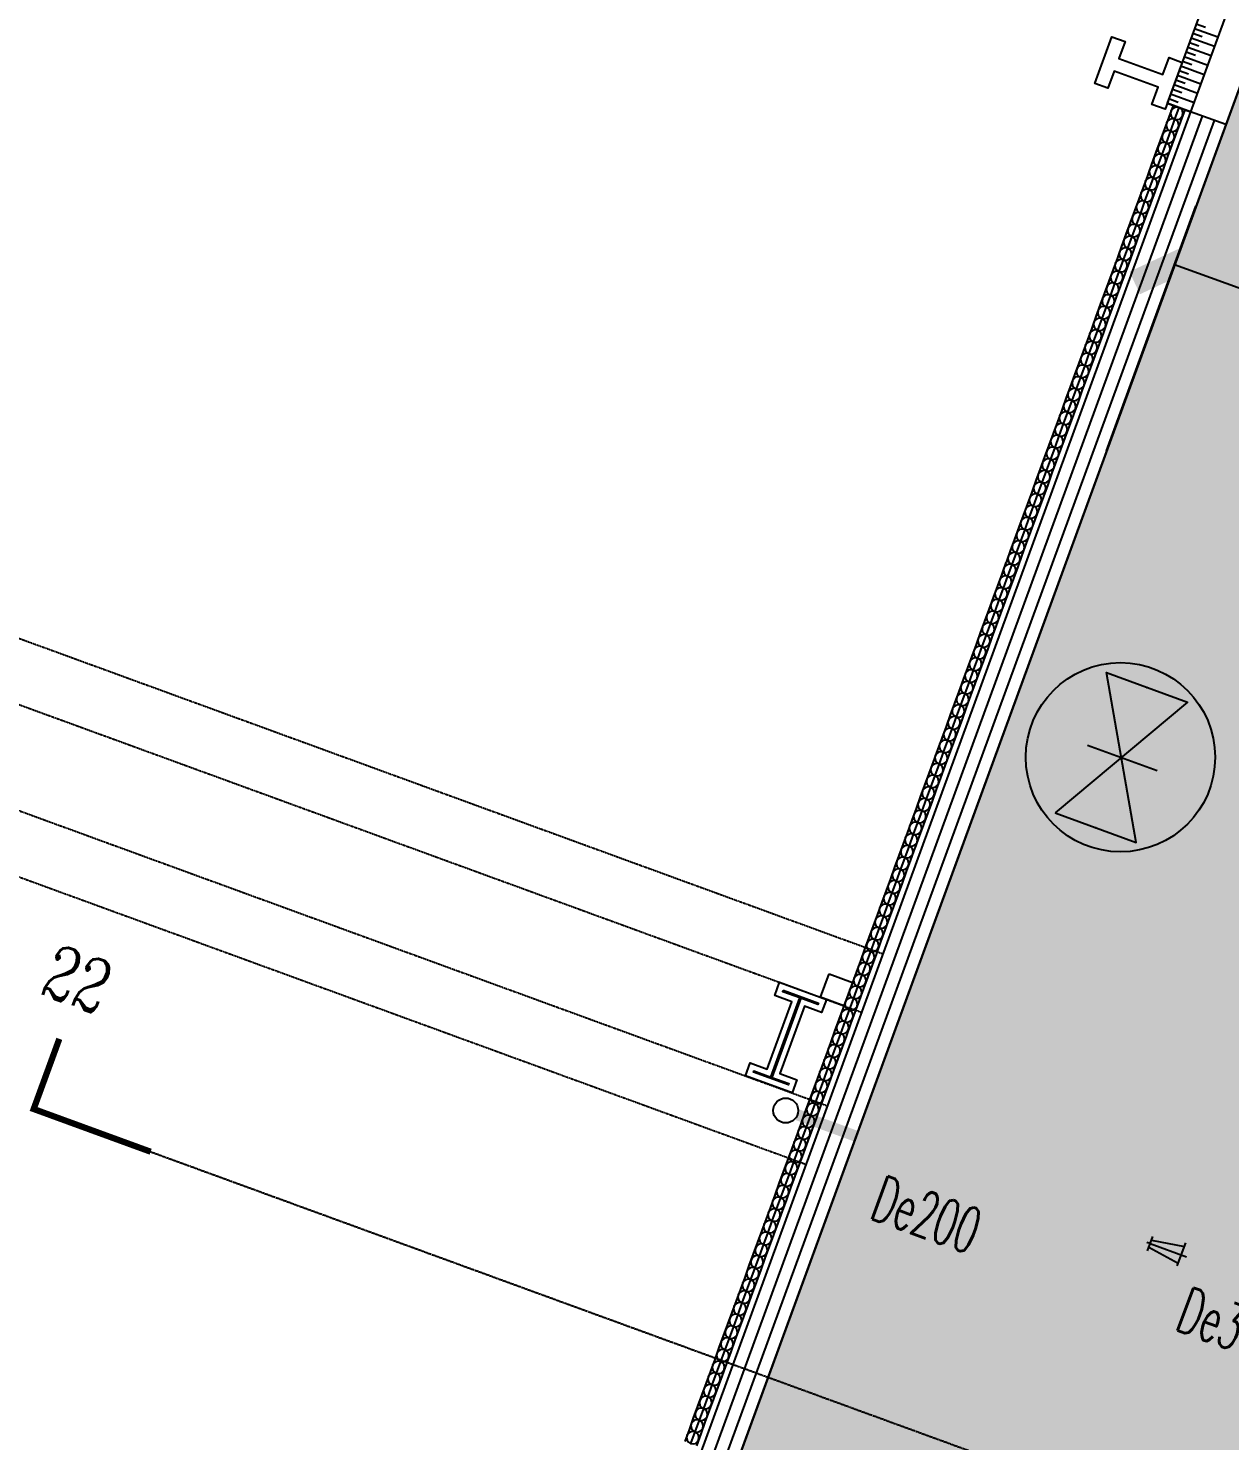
# Model space of a CAD drawing. Extents: x -111898 to 889894, y -2 to 1194865.
# Drawn here: x 687644 to 697290, y 860135 to 871481 of the extents above; entities that cross this region are included whole.
import ezdxf

# ---------------------------------------------------------------- set-up
doc = ezdxf.new("R2010")
doc.units = 0
doc.header["$LTSCALE"] = 10
doc.header["$MEASUREMENT"] = 0
doc.linetypes.add('10平面$0$DASH', pattern=[0.35, 0.25, -0.1])
doc.layers.get('Defpoints').update_dxf_attribs({"color": 210})
for name, color, linetype in [('0-WALL', 252, 'Continuous'), ('1-单体雨水', 131, 'Continuous'), ('10平面$0$99平面图例外参$0$A-HATCH-2', 251, 'Continuous'), ('10平面$0$A-HRAIL', 173, 'Continuous'), ('10平面$0$A-LIN-V', 9, 'Continuous'), ('CURTWALL', 252, 'Continuous'), ('FM_ZF给水', 3, 'Continuous'), ('TEXT_雨水', 4, 'Continuous'), ('VPIPE-雨水', 4, 'Continuous'), ('WALL', 252, 'Continuous'), ('污水标高', 2, 'Continuous'), ('虹吸管道配件', 7, 'Continuous')]:
    doc.layers.add(name, color=color, linetype=linetype)
for name, color, linetype, lineweight in [('GPS-ZF污水', 2, 'TG_W', 60), ('GPS-ZF消防', 1, 'TG_X', 60), ('GPS-ZF给水', 3, 'TG_J', 60)]:
    doc.layers.add(name, color=color, linetype=linetype, lineweight=lineweight)
doc.styles.add('10平面$0$_TCH_LABEL', font='COMPLEX', dxfattribs={"bigfont": 'GBCBIG'})
doc.styles.add('_TCH_DIM_T3', font='SIMPLEX', dxfattribs={"width": 0.705882, "bigfont": 'GBCBIG'})
doc.styles.add('_TWT_PIPEDN', font='SIMPLEX', dxfattribs={"width": 0.6, "height": 3, "bigfont": 'HZTXT'})
doc.styles.add('TG_LINETYPE', font='SIMPLEX', dxfattribs={"width": 0.8, "height": 3.5, "bigfont": 'HZTXT'})
doc.linetypes.add('TG_J', pattern='A,2,-0.3,["J",TG_LINETYPE,S=0.1,R=0,X=-0.23,Y=-0.15],0', length=2.3)
doc.linetypes.add('TG_W', pattern='A,2,-0.3,["W",TG_LINETYPE,S=0.1,R=0,X=-0.23,Y=-0.15],0', length=2.3)
doc.linetypes.add('TG_WX', pattern='A,3,-0.6,["WX",TG_LINETYPE,S=0.1,R=0,X=-0.52,Y=-0.15],0', length=3.6)
doc.linetypes.add('TG_X', pattern='A,5,-0.3,["X",TG_LINETYPE,S=0.1,R=0,X=-0.23,Y=-0.15],0', length=5.3)
doc.dimstyles.new('_TCH_ARCH&&500', dxfattribs={"dimtxt": 1487.5, "dimasz": 500, "dimexe": 500, "dimexo": 500, "dimgap": 631.25, "dimtad": 1, "dimdec": 1, "dimlfac": 0.001, "dimzin": 0, "dimdsep": 46, "dimtxsty": '_TCH_DIM_T3', "dimblk": 'ARCHTICK', "dimcen": 0.09, "dimclrt": 7, "dimazin": 2, "dimtfac": 1, "dimtdec": 1, "dimtix": 1, "dimtmove": 2, "dimatfit": 3, "dimfxl": 0, "dimtolj": 1, "dimtzin": 0, "dimarcsym": 0})

# ---------------------------------------------------------------- blocks, each defined once
blk = doc.blocks.new('A$C5F4A4BCE')
at = {"layer": '虹吸管道配件'}
for p, q in [((307, 347), (30, 146)), ((333, 321), (54, 43)), ((359, 295), (158, 18)), ((388, 266), (278, 376)), ((333, 321), (360, 348)), ((177, 0), (0, 176))]:
    blk.add_line(p, q, dxfattribs=at)
blk = doc.blocks.new('10平面$0$99平面图例外参$0$$LinePat$填挖边坡')
at = {"color": 0}
for p, q in [((0, 0), (0, -1500)), ((300, 0), (300, -600))]:
    blk.add_line(p, q, dxfattribs=at)
at = {"layer": 'Defpoints', "color": 0}
blk.add_point((600, 0), dxfattribs=at)
blk = doc.blocks.new('10平面$0$99平面图例外参$0$$LinePat$圆环')
for points in [[(0, 150), (300, 150)], [(0, 0), (300, 0)], [(0, -150), (300, -150)]]:
    blk.add_lwpolyline(points)
at = {"color": 0}
blk.add_circle((150, 0), 150, dxfattribs=at)
blk = doc.blocks.new('$VALVE$00000296')
for points in [[(-125, 72.2), (-125, -72.2), (125, 72.2), (125, -72.2), (-125, 72.2)], [(0, 60.2), (0, -63.6)]]:
    blk.add_lwpolyline(points)
for p in [(-125, 0), (125, 0)]:
    blk.add_point(p)
blk = doc.blocks.new('_ArchTick')
at = {"color": 0, "linetype": 'ByBlock', "const_width": 0.4}
blk.add_lwpolyline([(-0.5, -0.5), (0.5, 0.5)], dxfattribs=at)
blk = doc.blocks.new('*D8449')
at = {"layer": 'Defpoints', "color": 0, "transparency": 16777216}
for p in [(700093, 868398), (696129, 867617), (699374, 866431)]:
    blk.add_point(p, dxfattribs=at)
at = {"layer": '污水标高', "color": 0, "lineweight": -2, "transparency": 16777216}
for p, q in [((696301, 868087), (697019, 870053)), ((696848, 869584), (700093, 868398)), ((699546, 866901), (700264, 868867))]:
    blk.add_line(p, q, dxfattribs=at)
at = {"layer": '污水标高', "color": 0, "lineweight": -2, "transparency": 16777216, "xscale": 500, "yscale": 500, "zscale": 500}
for p, rotation in [((696848, 869584), 159.9297114263968), ((700093, 868398), 339.9297114263969)]:
    blk.add_blockref('_ArchTick', p, dxfattribs=dict(at, rotation=rotation))
at = {"layer": '污水标高', "color": 7, "transparency": 16777216, "insert": (698942, 870282), "char_height": 1487.5, "attachment_point": 5, "rotation": 339.9297, "style": '_TCH_DIM_T3'}
blk.add_mtext('\\A1;3.5', dxfattribs=at)

msp = doc.modelspace()

# ---------------------------------------------------------------- hatches: boundary and pattern name
at = {"layer": '0-WALL'}
h = msp.add_hatch(dxfattribs=at)
h.set_pattern_fill('草坪或沼泽', color=8, scale=400, angle=-0.200257)
h.set_pattern_definition([(359.79974, (-824318.4, 704905.5), (1605.5824, 1594.398), [240, -48, 64, -48, 240, -960]), (359.79974, (-824398.3, 704953.8), (1605.5824, 1594.398), [160, -120, 240, -120, 160, -800]), (359.79974, (-823836, 705591.9), (1605.5824, 1594.398), [200, -80, 200, -1120]), (359.79974, (-824634.9, 705914.7), (1605.5824, 1594.398), [80, -160, 80, -1280]), (89.79974, (-824474.9, 705914.1), (-1594.398, 1605.5824), [144, -1456]), (89.79974, (-823998.3, 704952.4), (-1594.398, 1605.5824), [160, -1440]), (89.79974, (-823596, 705591), (-1594.398, 1605.5824), [160, -1440]), (44.79974, (-823790.3, 704935.7), (5.5922, 1599.9902), [160, -2102.7417]), (134.79974, (-824206.3, 704937.2), (-1599.9902, 5.5922), [160, -2102.7417]), (63.23469, (-823838.3, 704943.9), (5.5922, 1599.99023), [160, -3417.7088]), (75.7635, (-823918.27, 704952.15), (5.59221, 1599.99023), [160, -6436.969]), (75.7635, (-823516.03, 705590.75), (5.59221, 1599.99023), [128, -6468.969]), (75.7635, (-824442.9, 705914), (5.59221, 1599.99023), [112, -6484.969]), (103.835987, (-824078.27, 704952.7), (5.59221, 1599.99023), [160, -6436.969]), (103.835987, (-823676.03, 705591.3), (5.59221, 1599.99023), [128, -6468.969]), (103.835987, (-824506.9, 705914.2), (5.59221, 1599.99023), [112, -6484.969]), (116.364795, (-824158.3, 704945), (5.5922, 1599.99023), [160, -3417.7069])])
edge = h.paths.add_edge_path()
edge.add_line((741503.08, 933538.38), (741712.87, 934018.57))
edge.add_line((741712.87, 934018.57), (745060.96, 941812.89))
edge.add_line((745060.96, 941812.89), (766890.86, 1001849.76))
edge.add_line((766890.86, 1001849.76), (760346.98, 1016169.02))
edge.add_line((760346.98, 1016169.02), (737579.78, 1026362.54))
edge.add_line((737579.78, 1026362.54), (720756.11, 1037729.77))
edge.add_line((720756.11, 1037729.77), (653654.65, 1067773.01))
edge.add_line((653654.65, 1067773.01), (467795.25, 820503.81))
edge.add_line((467795.25, 820503.81), (468143.58, 820404.89))
edge.add_line((468143.58, 820404.89), (647181.92, 1058601.18))
edge.add_line((647181.92, 1058601.18), (648464.56, 1058132.56))
edge.add_line((648464.56, 1058132.56), (650350.23, 1063296.8))
edge.add_line((650350.23, 1063296.8), (720796.15, 1037558.69))
edge.add_line((720796.15, 1037558.69), (718909.6, 1032395.07))
edge.add_line((718909.6, 1032395.07), (725484.49, 1029992.9))
edge.add_line((725484.49, 1029992.9), (726513.26, 1032808.65))
edge.add_line((726513.26, 1032808.65), (729331.07, 1031779.14))
edge.add_line((729331.07, 1031779.14), (728302.36, 1028963.46))
edge.add_line((728302.36, 1028963.46), (747084.56, 1022101.19))
edge.add_line((747084.56, 1022101.19), (755217.14, 1018452.95))
edge.add_arc((743028.5, 1006160.87), 17310.64, -14.619994, 45.242091, ccw=False)
edge.add_line((759778.64, 1001791.54), (760685.99, 1001458.08))
edge.add_line((760685.99, 1001458.08), (765094.65, 999847.31))
edge.add_line((765094.65, 999847.31), (740941.69, 933744.02))
edge.add_line((740941.69, 933744.02), (741503.08, 933538.38))
h = msp.add_hatch(dxfattribs=at)
h.set_pattern_fill('草坪或沼泽', color=8, scale=400, angle=-0.200257)
h.set_pattern_definition([(359.79974, (-824318.4, 704905.5), (1605.5824, 1594.398), [240, -48, 64, -48, 240, -960]), (359.79974, (-824398.3, 704953.8), (1605.5824, 1594.398), [160, -120, 240, -120, 160, -800]), (359.79974, (-823836, 705591.9), (1605.5824, 1594.398), [200, -80, 200, -1120]), (359.79974, (-824634.9, 705914.7), (1605.5824, 1594.398), [80, -160, 80, -1280]), (89.79974, (-824474.9, 705914.1), (-1594.398, 1605.5824), [144, -1456]), (89.79974, (-823998.3, 704952.4), (-1594.398, 1605.5824), [160, -1440]), (89.79974, (-823596, 705591), (-1594.398, 1605.5824), [160, -1440]), (44.79974, (-823790.3, 704935.7), (5.5922, 1599.9902), [160, -2102.7417]), (134.79974, (-824206.3, 704937.2), (-1599.9902, 5.5922), [160, -2102.7417]), (63.23469, (-823838.3, 704943.9), (5.5922, 1599.99023), [160, -3417.7088]), (75.7635, (-823918.27, 704952.15), (5.59221, 1599.99023), [160, -6436.969]), (75.7635, (-823516.03, 705590.75), (5.59221, 1599.99023), [128, -6468.969]), (75.7635, (-824442.9, 705914), (5.59221, 1599.99023), [112, -6484.969]), (103.835987, (-824078.27, 704952.7), (5.59221, 1599.99023), [160, -6436.969]), (103.835987, (-823676.03, 705591.3), (5.59221, 1599.99023), [128, -6468.969]), (103.835987, (-824506.9, 705914.2), (5.59221, 1599.99023), [112, -6484.969]), (116.364795, (-824158.3, 704945), (5.5922, 1599.99023), [160, -3417.7069])])
edge = h.paths.add_edge_path()
edge.add_arc((670925.45, 835932.04), 3000.73, 160.898838, 249.92431)
edge.add_line((669895.41, 833113.63), (677597, 830299.76))
edge.add_arc((681200.31, 840162.12), 10500, 249.929711, 339.929709)
edge.add_line((691062.67, 836558.8), (714638.64, 901086.81))
edge.add_arc((704776.28, 904690.13), 10500, -20.070291, 69.929711)
edge.add_line((708379.59, 914552.49), (700677.97, 917366.35))
edge.add_arc((699648.49, 914547.74), 3000.73, 69.935502, 158.96099)
edge.add_line((696847.8, 915625.01), (711688.3, 910202.89))
edge.add_line((711688.3, 910202.89), (682930.43, 831491.86))
edge.add_line((682930.43, 831491.86), (668089.93, 836913.99))

# ---------------------------------------------------------------- linework, layer by layer
msp.add_lwpolyline([(668089.93, 836913.99, 0.40924055), (669895.41, 833113.63), (677597, 830299.76, 0.41421355), (691062.67, 836558.8), (714638.64, 901086.81, 0.41421357), (708379.59, 914552.49), (700677.97, 917366.35, 0.40924063), (696847.8, 915625.01), (711688.3, 910202.89), (682930.43, 831491.86)], format="xyb", close=True, dxfattribs=at)
at = {"layer": '1-单体雨水', "const_width": 90}
for points in [[(694533.13, 862492.75), (693819.81, 862753.37)], [(695848.11, 862012.3), (695463.66, 862152.77)], [(696903.4, 861633.43), (698781.94, 860947.09)]]:
    msp.add_lwpolyline(points, dxfattribs=at)
at = {"layer": '10平面$0$A-LIN-V', "color": 8}
for p in [(702090.27, 885389.83), (696976.11, 870809.44)]:
    msp.add_line(p, (696788.25, 870878.07), dxfattribs=at)
at = {"layer": 'CURTWALL'}
for p, q in [((696976.11, 870809.44), (689100.29, 849253.14)), ((697257.89, 870706.48), (696976.11, 870809.44)), ((697070.03, 870775.12), (689194.22, 849218.82)), ((697163.96, 870740.8), (689288.15, 849184.5)), ((697257.89, 870706.48), (689382.08, 849150.18))]:
    msp.add_line(p, q, dxfattribs=at)
at = {"layer": 'Defpoints', "color": 1}
msp.add_lwpolyline([(694073.57, 863885), (694261.42, 863816.37), (694192.79, 863628.52), (694004.93, 863697.15)], close=True, dxfattribs=at)
at = {"layer": 'FM_ZF给水'}
msp.add_circle((696412.71, 865625.18), 760.12, dxfattribs=at)
at = {"layer": 'GPS-ZF污水', "ltscale": 0.1, "const_width": 400}
msp.add_lwpolyline([(691460.91, 844828.11), (698624.46, 864432.43)], dxfattribs=at)
at = {"layer": 'GPS-ZF消防', "linetype": 'TG_WX', "ltscale": 0.1, "const_width": 400}
msp.add_lwpolyline([(692942.54, 853210.19), (708481.07, 895751.25)], dxfattribs=at)
at = {"layer": 'GPS-ZF给水', "ltscale": 0.1, "const_width": 400}
for points in [[(696625.87, 866186.1), (732758.63, 965214.76)], [(684822.45, 833836.57), (696214.55, 865058.79)], [(695680.31, 863579.81), (695948.93, 863481.31)], [(697263.35, 862999.34), (714622.4, 856634.02)]]:
    msp.add_lwpolyline(points, dxfattribs=at)
at = {"layer": 'VPIPE-雨水', "linetype": 'Continuous'}
msp.add_circle((693725.88, 862787.68), 100, dxfattribs=at)
at = {"layer": 'WALL', "color": 8, "linetype": '10平面$0$DASH'}
for p, q in [((567421.72, 910477.94), (694505.26, 864046.68)), ((567250.13, 910008.3), (694333.68, 863577.04)), ((566975.59, 909256.88), (694059.14, 862825.62)), ((566804.01, 908787.25), (693887.55, 862355.99))]:
    msp.add_line(p, q, dxfattribs=at)
at = {"layer": 'WALL', "color": 8}
for p, q in [((702278.12, 885321.19), (696976.11, 870809.44)), ((702559.91, 885218.24), (697257.89, 870706.48)), ((696976.11, 870809.44), (689100.29, 849253.14)), ((697257.89, 870706.48), (696976.11, 870809.44)), ((697257.89, 870706.48), (696976.11, 870809.44)), ((697070.03, 870775.12), (689194.22, 849218.82)), ((697163.96, 870740.8), (689288.15, 849184.5)), ((697257.89, 870706.48), (689382.08, 849150.18))]:
    msp.add_line(p, q, dxfattribs=at)
for points in [[(696908.36, 871206.82), (696771.09, 870831.11), (696665.9, 870869.54), (696716, 871006.68), (696362.83, 871135.71), (696312.73, 870998.58), (696207.53, 871037.01), (696344.8, 871412.72), (696450, 871374.28), (696399.89, 871237.15), (696753.06, 871108.12), (696803.16, 871245.25)], [(693676.19, 863817.26), (694051.9, 863679.99), (694013.46, 863574.79), (693876.33, 863624.9), (693678.66, 863083.87), (693815.79, 863033.77), (693777.36, 862928.57), (693401.65, 863065.84), (693440.08, 863171.04), (693577.22, 863120.94), (693774.89, 863661.96), (693637.75, 863712.06)], [(693705.99, 863753.14), (693987.77, 863650.19), (693983.66, 863638.91), (693846.52, 863689.02), (693614.54, 863054.07), (693751.67, 863003.97), (693747.55, 862992.7), (693465.77, 863095.65), (693469.89, 863106.92), (693607.02, 863056.82), (693839.01, 863691.76), (693701.87, 863741.87)]]:
    msp.add_lwpolyline(points, close=True, dxfattribs=at)
at = {"layer": 'WALL', "color": 8, "const_width": 50}
msp.add_lwpolyline([(687893.4, 863363.27), (687687.5, 862799.71), (688626.77, 862456.54)], dxfattribs=at)
at = {"layer": 'WALL', "color": 8, "linetype": '10平面$0$DASH', "ltscale": 3}
msp.add_lwpolyline([(687687.5, 862799.71), (706369.62, 855974)], dxfattribs=at)

# ---------------------------------------------------------------- block references
at = {"layer": '10平面$0$99平面图例外参$0$A-HATCH-2', "color": 8, "xscale": 0.1334196891197501, "yscale": 0.1333333333333333, "zscale": 0.1333333333333333, "rotation": 69.92971143540689}
for p in [(696980.55, 871404.4), (697008.03, 871479.59), (696953.08, 871329.21), (696898.14, 871178.83), (696925.61, 871254.02), (696870.67, 871103.64), (696815.72, 870953.26), (696843.2, 871028.45), (696788.25, 870878.07)]:
    msp.add_blockref('10平面$0$99平面图例外参$0$$LinePat$填挖边坡', p, dxfattribs=at)
at = {"layer": '10平面$0$A-HRAIL', "xscale": -0.3340611353704622, "yscale": 0.3333333333333334, "zscale": 0.3333333333333333, "rotation": 69.92971143459307}
for p in [(696882.18, 870843.75), (696813.4, 870655.49), (696847.79, 870749.62), (696779, 870561.36), (696744.61, 870467.22), (696710.22, 870373.09), (696675.83, 870278.96), (696607.04, 870090.7), (696641.43, 870184.83), (696572.65, 869996.56), (696538.26, 869902.43), (696503.87, 869808.3), (696469.47, 869714.17), (696400.69, 869525.9), (696435.08, 869620.03), (696366.3, 869431.77), (696331.9, 869337.64), (696297.51, 869243.5), (696263.12, 869149.37), (696194.34, 868961.11), (696228.73, 869055.24), (696159.94, 868866.98), (696125.55, 868772.84), (696091.16, 868678.71), (696056.77, 868584.58), (695987.98, 868396.31), (696022.37, 868490.45), (695953.59, 868302.18), (695919.2, 868208.05), (695884.81, 868113.92), (695816.02, 867925.65), (695850.41, 868019.78), (695781.63, 867831.52), (695747.24, 867737.39), (695712.84, 867643.26), (695678.45, 867549.12), (695609.67, 867360.86), (695644.06, 867454.99), (695575.28, 867266.73), (695540.88, 867172.59), (695506.49, 867078.46), (695472.1, 866984.33), (695403.32, 866796.06), (695437.71, 866890.2), (695368.92, 866701.93), (695334.53, 866607.8), (695300.14, 866513.67), (695265.75, 866419.54), (695196.96, 866231.27), (695231.35, 866325.4), (695162.57, 866137.14), (695128.18, 866043.01), (695093.79, 865948.87), (695059.39, 865854.74), (694990.61, 865666.48), (695025, 865760.61), (694956.22, 865572.34), (694921.82, 865478.21), (694887.43, 865384.08), (694853.04, 865289.95), (694784.26, 865101.68), (694818.65, 865195.82), (694749.86, 865007.55), (694715.47, 864913.42), (694681.08, 864819.29), (694646.69, 864725.15), (694577.9, 864536.89), (694612.29, 864631.02), (694543.51, 864442.76), (694509.12, 864348.62), (694474.73, 864254.49), (694440.33, 864160.36), (694371.55, 863972.09), (694405.94, 864066.23), (694337.16, 863877.96), (694302.76, 863783.83), (694268.37, 863689.7), (694199.59, 863501.43), (694233.98, 863595.57), (694165.2, 863407.3), (694130.8, 863313.17), (694096.41, 863219.04), (694062.02, 863124.9), (693993.24, 862936.64), (694027.63, 863030.77), (693958.84, 862842.51), (693924.45, 862748.37), (693890.06, 862654.24), (693855.67, 862560.11), (693786.88, 862371.85), (693821.27, 862465.98), (693752.49, 862277.71), (693718.1, 862183.58), (693683.71, 862089.45), (693649.31, 861995.32), (693580.53, 861807.05), (693614.92, 861901.18), (693546.14, 861712.92), (693511.74, 861618.79), (693477.35, 861524.65), (693442.96, 861430.52), (693374.18, 861242.26), (693408.57, 861336.39), (693339.78, 861148.13), (693305.39, 861053.99), (693271, 860959.86), (693236.61, 860865.73), (693167.82, 860677.46), (693202.21, 860771.6), (693133.43, 860583.33), (693099.04, 860489.2), (693064.65, 860395.07), (693030.25, 860300.93), (692995.86, 860206.8)]:
    msp.add_blockref('10平面$0$99平面图例外参$0$$LinePat$圆环', p, dxfattribs=at)
at = {"layer": 'FM_ZF给水', "xscale": 4.8, "yscale": 4.8, "zscale": 4.8, "rotation": 69.95440363880364}
msp.add_blockref('$VALVE$00000296', (696420.21, 865622.45), dxfattribs=at)
at = {"layer": '虹吸管道配件', "lineweight": -2, "xscale": -0.7866797424559362, "yscale": 0.7866797424559363, "zscale": 0.7866797424559363, "rotation": 24.92971144890715}
msp.add_blockref('A$C5F4A4BCE', (696995.63, 861599.88, 3000), dxfattribs=at)

# ---------------------------------------------------------------- texts
at = {"layer": 'TEXT_雨水', "style": '_TWT_PIPEDN', "width": 0.557143}
for s, p in [('De200', (694385.38, 861927.89)), ('De315', (696839.1, 861031.4))]:
    msp.add_text(s, height=367.5, rotation=339.929711, dxfattribs=at).set_placement(p)
at = {"layer": 'WALL', "color": 8, "style": '10平面$0$_TCH_LABEL', "width": 0.705882}
msp.add_text('22', height=425, rotation=339.929672, dxfattribs=at).set_placement((687723.7, 863731.36))

# ---------------------------------------------------------------- dimensions: what is measured, and where the dimension line sits
at = {"layer": '污水标高', "color": 2}
dim = msp.add_linear_dim(base=(700092.91, 868397.83), p1=(696129.07, 867616.87), p2=(699374.37, 866431.16), angle=339.929711, dimstyle='_TCH_ARCH&&500', override={"dimgap": 0}, dxfattribs=at)
dim.commit()
dim.dimension.update_dxf_attribs({"geometry": '*D8449', "text_midpoint": (698942.12, 870282.18), "dimtype": 161, "text_rotation": 339.929711})

doc.saveas('drawing.dxf')
